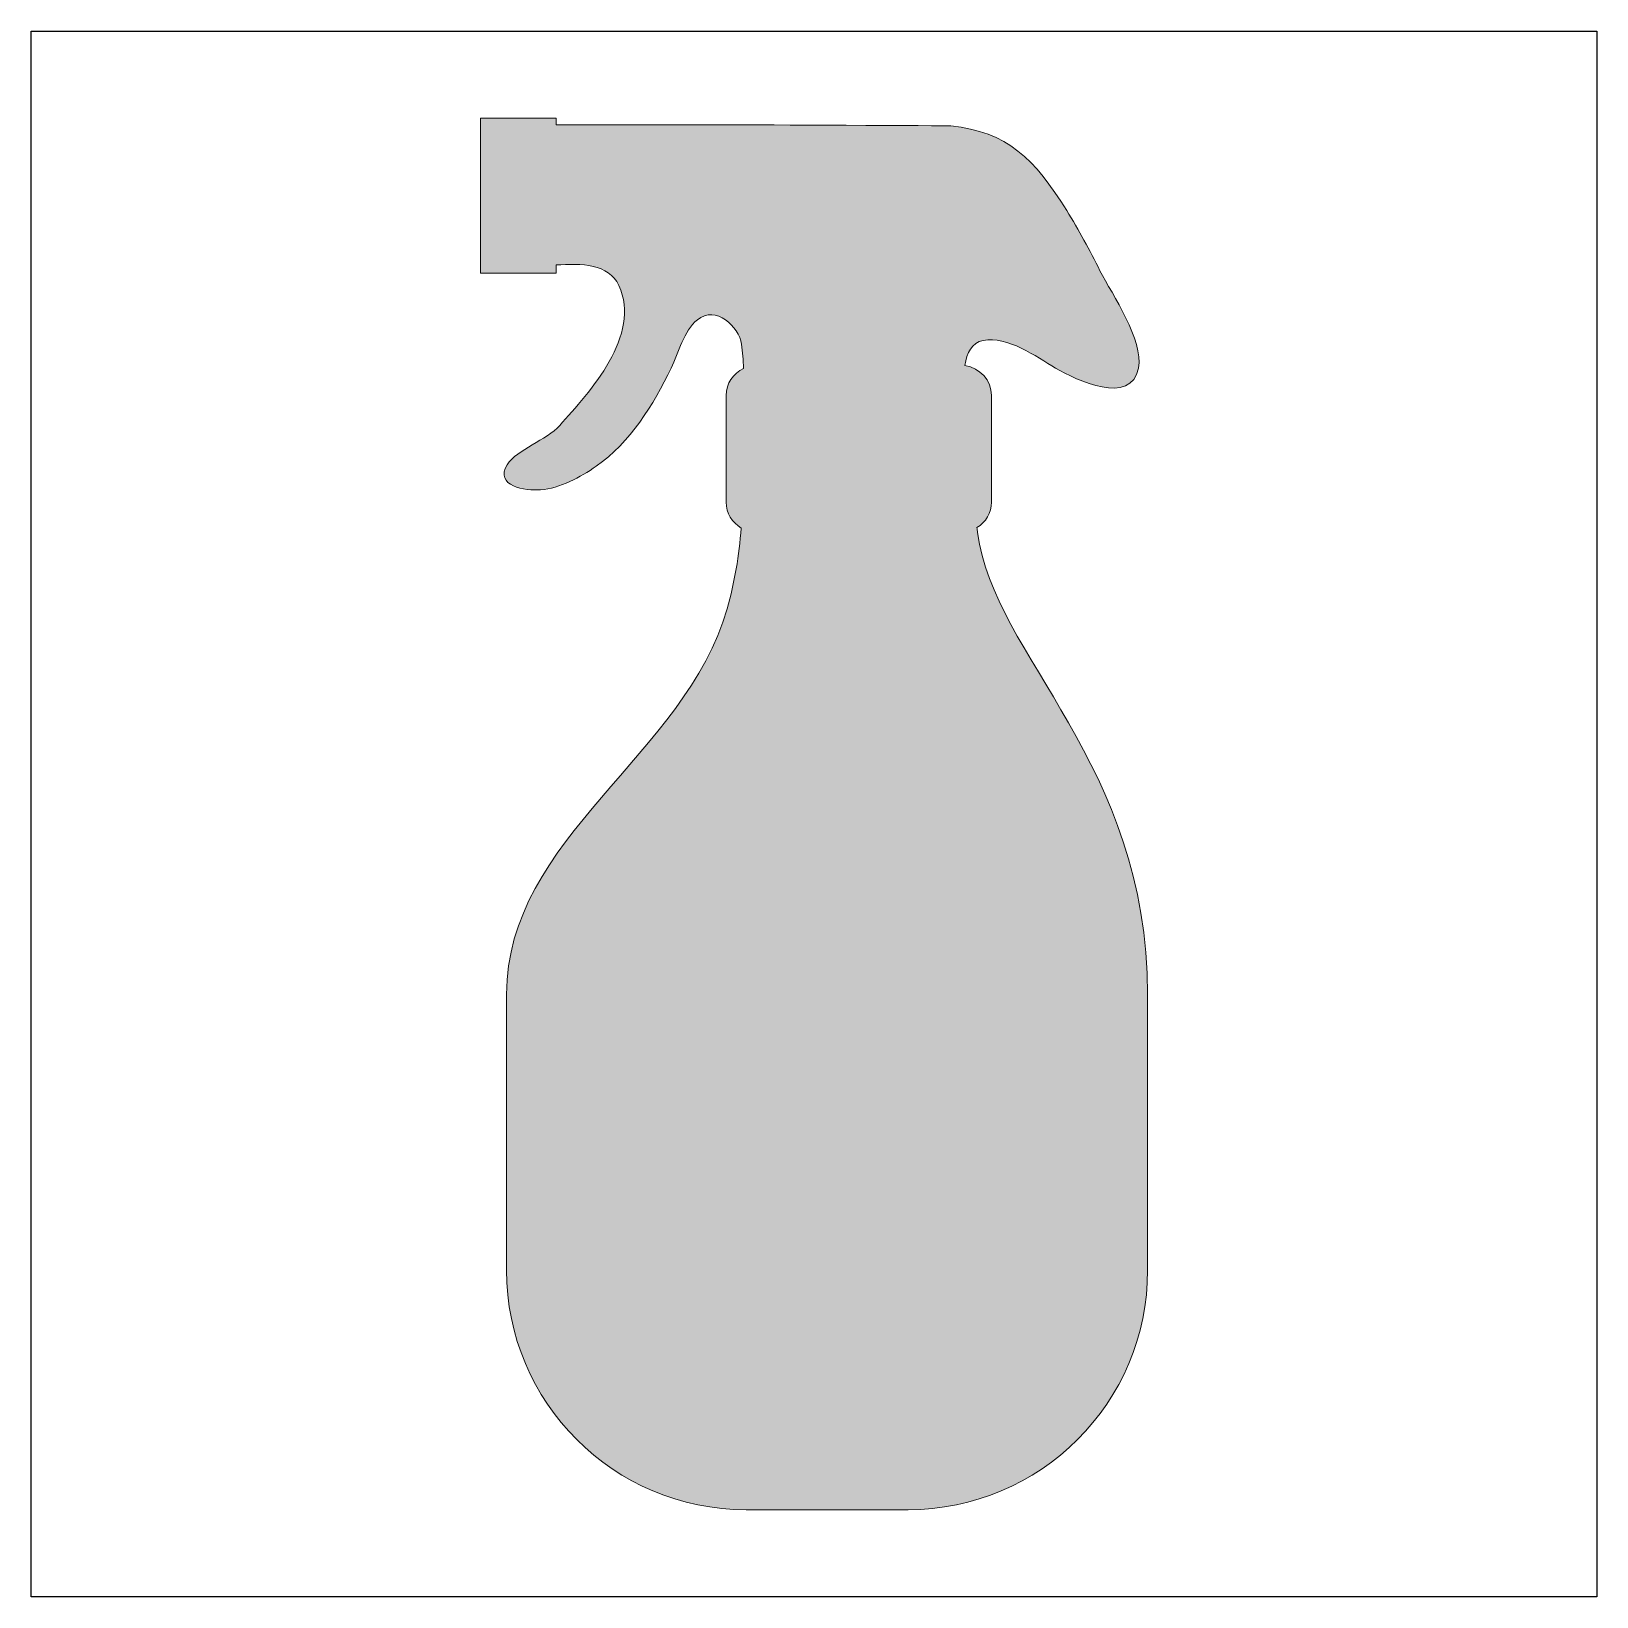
# Model space of a CAD drawing. Header units: inches. Extents: x 0 to 114, y 0 to 114.
import ezdxf

# ---------------------------------------------------------------- set-up
doc = ezdxf.new("R2010")
doc.units = ezdxf.units.IN
doc.header["$MEASUREMENT"] = 0
doc.layers.add('Image Background', color=7, linetype='Continuous')
doc.layers.add('Layer 1', color=7, linetype='Continuous')
picture_1 = doc.add_image_def('image1.png', size_in_pixel=(1350, 1350))

msp = doc.modelspace()

# ---------------------------------------------------------------- hatches: boundary and pattern name
at = {"layer": 'Layer 1', "true_color": 0x9196ea}
h = msp.add_hatch(color=161, dxfattribs=at)
h.dxf.hatch_style = 2
edge = h.paths.add_edge_path()
edge.add_spline(control_points=[(69.09, 77.7), (69.07, 77.82), (69.07, 77.94), (69.05, 78.06), (69.69, 78.45), (70.11, 79.14), (70.11, 79.92), (70.11, 79.92), (70.11, 87.71), (70.11, 87.71), (70.11, 88.82), (69.27, 89.73), (68.17, 89.89), (68.31, 90.83), (68.68, 91.56), (69.5, 91.73), (71.26, 92.09), (73.38, 90.54), (74.78, 89.71), (76.34, 88.79), (80.31, 86.95), (80.84, 89.71), (81.23, 91.75), (78.95, 95.04), (78.03, 96.82), (77.27, 98.31), (76.49, 99.79), (75.6, 101.21), (73.28, 104.96), (71.23, 107), (67.14, 107.39), (67.16, 107.41), (51.85, 107.47), (51.85, 107.47), (47.34, 107.47), (42.83, 107.47), (38.32, 107.47), (38.32, 107.47), (38.32, 107.95), (38.32, 107.95), (38.32, 107.95), (32.79, 107.95), (32.79, 107.95), (32.79, 107.95), (32.79, 96.63), (32.79, 96.63), (32.79, 96.63), (38.32, 96.63), (38.32, 96.63), (38.32, 96.63), (38.32, 97.24), (38.32, 97.24), (40.16, 97.36), (42.16, 97.33), (42.9, 95.74), (44.59, 92.12), (40.78, 87.96), (38.58, 85.52), (37.61, 84.43), (35.48, 83.8), (34.75, 82.65), (33.77, 81.1), (36.11, 80.73), (37.18, 80.82), (38.58, 80.92), (40.12, 81.75), (41.25, 82.54), (43.75, 84.29), (45.41, 87.02), (46.72, 89.71), (47.26, 90.84), (47.63, 92.41), (48.64, 93.24), (49.97, 94.33), (51.68, 92.73), (51.86, 91.45), (51.94, 90.88), (51.98, 90.28), (52.01, 89.68), (51.25, 89.32), (50.73, 88.58), (50.73, 87.71), (50.73, 87.71), (50.73, 79.92), (50.73, 79.92), (50.73, 79.12), (51.18, 78.42), (51.84, 78.03), (51.67, 76.04), (51.36, 74.06), (50.81, 72.13), (47.81, 61.49), (34.7, 55.44), (34.7, 43.97), (34.7, 43.97), (34.7, 23.84), (34.7, 23.84), (34.7, 14.18), (42.53, 6.35), (52.2, 6.35), (52.2, 6.35), (64.02, 6.35), (64.02, 6.35), (73.68, 6.35), (81.51, 14.18), (81.51, 23.84), (81.51, 23.84), (81.51, 43.97), (81.51, 43.97), (81.51, 60.93), (70.26, 68.65), (69.09, 77.7)], knot_values=[0, 0, 0, 0, 1, 1, 1, 2, 2, 2, 3, 3, 3, 4, 4, 4, 5, 5, 5, 6, 6, 6, 7, 7, 7, 8, 8, 8, 9, 9, 9, 10, 10, 10, 11, 11, 11, 12, 12, 12, 13, 13, 13, 14, 14, 14, 15, 15, 15, 16, 16, 16, 17, 17, 17, 18, 18, 18, 19, 19, 19, 20, 20, 20, 21, 21, 21, 22, 22, 22, 23, 23, 23, 24, 24, 24, 25, 25, 25, 26, 26, 26, 27, 27, 27, 28, 28, 28, 29, 29, 29, 30, 30, 30, 31, 31, 31, 32, 32, 32, 33, 33, 33, 34, 34, 34, 35, 35, 35, 36, 36, 36, 37, 37, 37, 37], degree=3, periodic=1)

# ---------------------------------------------------------------- linework, layer by layer
at = {"layer": 'Layer 1', "lineweight": 0}
msp.add_open_spline([(69.09, 77.7), (69.07, 77.82), (69.07, 77.94), (69.05, 78.06), (69.69, 78.45), (70.11, 79.14), (70.11, 79.92), (70.11, 79.92), (70.11, 87.71), (70.11, 87.71), (70.11, 88.82), (69.27, 89.73), (68.17, 89.89), (68.31, 90.83), (68.68, 91.56), (69.5, 91.73), (71.26, 92.09), (73.38, 90.54), (74.78, 89.71), (76.34, 88.79), (80.31, 86.95), (80.84, 89.71), (81.23, 91.75), (78.95, 95.04), (78.03, 96.82), (77.27, 98.31), (76.49, 99.79), (75.6, 101.21), (73.28, 104.96), (71.23, 107), (67.14, 107.39), (67.16, 107.41), (51.85, 107.47), (51.85, 107.47), (47.34, 107.47), (42.83, 107.47), (38.32, 107.47), (38.32, 107.47), (38.32, 107.95), (38.32, 107.95), (38.32, 107.95), (32.79, 107.95), (32.79, 107.95), (32.79, 107.95), (32.79, 96.63), (32.79, 96.63), (32.79, 96.63), (38.32, 96.63), (38.32, 96.63), (38.32, 96.63), (38.32, 97.24), (38.32, 97.24), (40.16, 97.36), (42.16, 97.33), (42.9, 95.74), (44.59, 92.12), (40.78, 87.96), (38.58, 85.52), (37.61, 84.43), (35.48, 83.8), (34.75, 82.65), (33.77, 81.1), (36.11, 80.73), (37.18, 80.82), (38.58, 80.92), (40.12, 81.75), (41.25, 82.54), (43.75, 84.29), (45.41, 87.02), (46.72, 89.71), (47.26, 90.84), (47.63, 92.41), (48.64, 93.24), (49.97, 94.33), (51.68, 92.73), (51.86, 91.45), (51.94, 90.88), (51.98, 90.28), (52.01, 89.68), (51.25, 89.32), (50.73, 88.58), (50.73, 87.71), (50.73, 87.71), (50.73, 79.92), (50.73, 79.92), (50.73, 79.12), (51.18, 78.42), (51.84, 78.03), (51.67, 76.04), (51.36, 74.06), (50.81, 72.13), (47.81, 61.49), (34.7, 55.44), (34.7, 43.97), (34.7, 43.97), (34.7, 23.84), (34.7, 23.84), (34.7, 14.18), (42.53, 6.35), (52.2, 6.35), (52.2, 6.35), (64.02, 6.35), (64.02, 6.35), (73.68, 6.35), (81.51, 14.18), (81.51, 23.84), (81.51, 23.84), (81.51, 43.97), (81.51, 43.97), (81.51, 60.93), (70.26, 68.65), (69.09, 77.7)], degree=3, knots=[0, 0, 0, 0, 1, 1, 1, 2, 2, 2, 3, 3, 3, 4, 4, 4, 5, 5, 5, 6, 6, 6, 7, 7, 7, 8, 8, 8, 9, 9, 9, 10, 10, 10, 11, 11, 11, 12, 12, 12, 13, 13, 13, 14, 14, 14, 15, 15, 15, 16, 16, 16, 17, 17, 17, 18, 18, 18, 19, 19, 19, 20, 20, 20, 21, 21, 21, 22, 22, 22, 23, 23, 23, 24, 24, 24, 25, 25, 25, 26, 26, 26, 27, 27, 27, 28, 28, 28, 29, 29, 29, 30, 30, 30, 31, 31, 31, 32, 32, 32, 33, 33, 33, 34, 34, 34, 35, 35, 35, 36, 36, 36, 37, 37, 37, 37], dxfattribs=at)

# ---------------------------------------------------------------- pictures from other files: only their frames are drawn
at = {"layer": 'Image Background'}
image = msp.add_image(picture_1, insert=(0, 0), size_in_units=(114.3, 114.3), dxfattribs=at)

doc.saveas('drawing.dxf')
